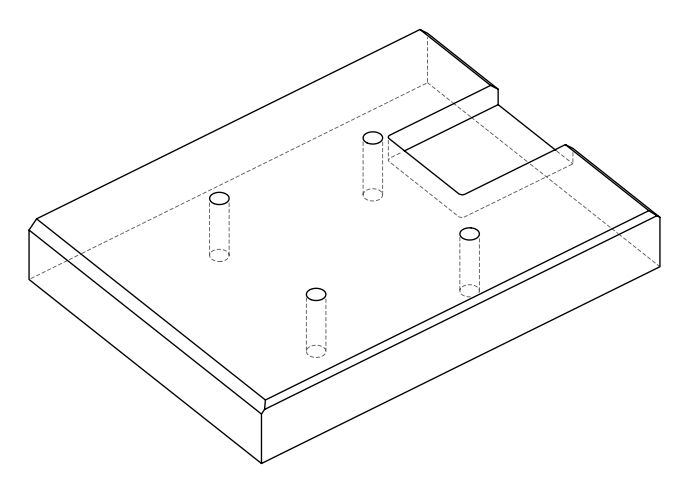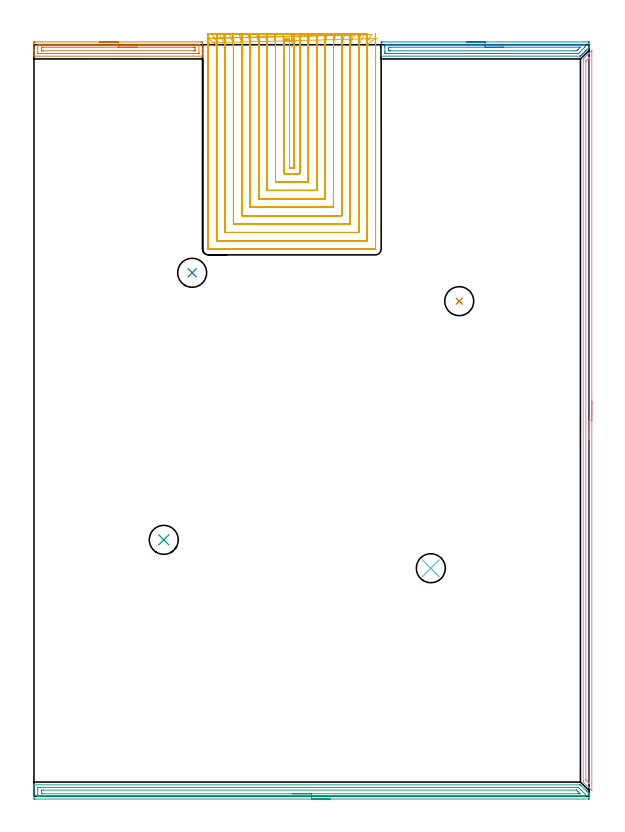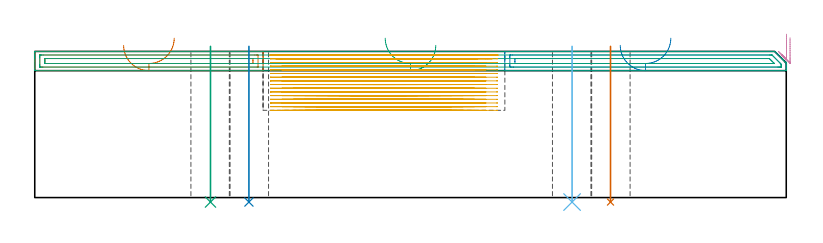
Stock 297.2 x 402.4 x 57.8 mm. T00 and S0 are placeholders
(PLAN: 9 operations, 2 tool changes, 131.5 min)
(1 AREA_MILL | FG_CHAMFER_SURFACE | UGT0205_001 | 2.37 min | 2745 mm3)
(2 AREA_MILL_1 | FG_CHAMFER_SURFACE_1 | UGT0205_001 | 2.85 min | 3347 mm3)
(3 AREA_MILL_2 | FG_CHAMFER_SURFACE_2 | UGT0205_001 | 7.31 min | 8591 mm3)
(4 AREA_MILL_3 | FG_CHAMFER_SURFACE_3 | UGT0205_001 | 6.45 min | 4125 mm3)
(5 MILL_SLOT | SLOT_PARTIAL_RECTANGULAR | UGT0201_014 | Follow Part, ap 1.5, ae 75% | 111.57 min | 250270 mm3)
(6 INDEXABLE_INSERT_DRILL_THROUGH_HOLE_FROM_SOLID | STEP1HOLE | NXT0302_002 | 0.25 min | 10880 mm3)
(7 INDEXABLE_INSERT_DRILL_THROUGH_HOLE_FROM_SOLID_1 | STEP1HOLE_1 | NXT0302_002 | 0.25 min | 10900 mm3)
(8 INDEXABLE_INSERT_DRILL_THROUGH_HOLE_FROM_SOLID_2 | STEP1HOLE_2 | NXT0302_002 | 0.25 min | 10886 mm3)
(9 INDEXABLE_INSERT_DRILL_THROUGH_HOLE_FROM_SOLID_3 | STEP1HOLE_3 | NXT0302_002 | 0.25 min | 10867 mm3)
(TOOL UGT0205_001 | Chamfer Mill 20 x 3 x 45 deg. | D20 FL50 Z2)
(TOOL UGT0201_014 | End mill 6 mm | D6 FL24 Z4)
(TOOL NXT0302_002 | Index. Insert Drill 15.5mm [880-D1550L20-05] | D15.5 PA176 FL78 Z2)
(OP 1 AREA_MILL)
G17 G21 G94 G90
T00 M6
G54
G17 G0 G90 X35.15 Y403.9 S1061 M3
G43 Z67.8 H0
Z60.2
G94 G1 X35.188 Z59.328 F250.
X35.302 Z58.463
X35.491 Z57.612
X35.753 Z56.78
X36.087 Z55.974
X36.49 Z55.2
X36.958 Z54.464
X37.49 Z53.772
X38.079 Z53.129
X38.722 Z52.54
X39.414 Z52.008
X40.15 Z51.54
X40.924 Z51.137
X41.73 Z50.803
X42.562 Z50.541
X43.414 Z50.352
X44.278 Z50.238
X45.15 Z50.2
X89.712
X90.03 Y403.898
X90.29 Y403.893 Z50.204
X90.3 Y403.586 Z50.51
Y400.1 Z53.994
Y399.508 Z54.59
Y399.228 Z54.868
Y398.636 Z55.461
Y398.357 Z55.739
Y397.799 Z56.301
Y397.485 Z56.614
Y396.501 Z57.598
X90.298 Y396.399 Z57.693
X90.29 Y396.303 Z57.788
X90.157 Y396.3 Z57.8
X0.143
X0.01 Y396.303 Z57.788
X0.002 Y396.399 Z57.693
X0. Y396.501 Z57.598
Y397.485 Z56.614
Y397.798 Z56.301
Y398.357 Z55.739
Y398.636 Z55.461
Y399.228 Z54.868
Y399.508 Z54.59
Y400.097 Z53.997
Y403.29 Z50.806
X0.003 Y403.586 Z50.51
X0.01 Y403.893 Z50.204
X0.27 Y403.898 Z50.2
X0.588 Y403.9
X45.15
Y402.486 Z51.614
X87.929 Y402.485 Z51.615
X88.165 Y402.484 Z51.616
X88.263 Y402.481 Z51.619
X88.283 Y402.479 Z51.621
X88.291 Y402.472 Z51.628
X88.294 Y402.453 Z51.647
X88.299 Y402.353 Z51.747
X88.3 Y397.995 Z56.105
X88.297 Y397.873 Z56.227
X88.293 Y397.777 Z56.323
X88.289 Y397.721 Z56.379
X88.257 Y397.72 Z56.38
X87.929 Y397.716 Z56.384
X87.695 Y397.715 Z56.385
X87.038 Y397.714 Z56.386
X2.371 Y397.715 Z56.385
X2.135 Y397.716 Z56.384
X2.037 Y397.719 Z56.381
X2.017 Y397.721 Z56.379
X2.01 Y397.728 Z56.372
X2.006 Y397.747 Z56.353
X2.001 Y397.847 Z56.253
X2. Y402.206 Z51.894
X2.003 Y402.327 Z51.773
X2.007 Y402.423 Z51.677
X2.011 Y402.479 Z51.621
X2.043 Y402.48 Z51.62
X2.371 Y402.484 Z51.616
X2.605 Y402.485 Z51.615
X3.262 Y402.486 Z51.614
X45.15
Y401.072 Z53.028
X85.255
X86.046 Y401.07 Z53.03
X86.147 Y401.068 Z53.032
X86.247 Y401.065 Z53.035
X86.291 Y401.056 Z53.044
X86.294 Y401.021 Z53.079
X86.297 Y400.972 Z53.128
X86.3 Y400.822 Z53.278
Y400.1 Z54.
Y399.95 Z54.15
X86.296 Y399.228 Z54.872
X86.293 Y399.154 Z54.946
X86.29 Y399.139 Z54.961
X86.28 Y399.135 Z54.965
X86.246 Y399.132 Z54.968
X86.147 Y399.13 Z54.97
X85.358 Y399.128 Z54.972
X5.045 Y399.129 Z54.971
X4.254 Y399.13 Z54.97
X4.153 Y399.132 Z54.968
X4.053 Y399.135 Z54.965
X4.009 Y399.144 Z54.956
X4.006 Y399.179 Z54.921
X4.003 Y399.228 Z54.872
X4. Y399.378 Z54.722
Y400.1 Z54.
Y400.25 Z53.85
X4.004 Y400.972 Z53.128
X4.007 Y401.046 Z53.054
X4.01 Y401.061 Z53.039
X4.02 Y401.065 Z53.035
X4.054 Y401.068 Z53.032
X4.153 Y401.07 Z53.03
X4.942 Y401.072 Z53.028
X45.15
X46.022 Z53.066
X46.887 Z53.18
X47.738 Z53.369
X48.57 Z53.632
X49.376 Z53.965
X50.15 Z54.368
X50.886 Z54.837
X51.578 Z55.368
X52.221 Z55.957
X52.81 Z56.601
X53.342 Z57.293
X53.81 Z58.028
X54.213 Z58.802
X54.547 Z59.608
X54.809 Z60.44
X54.998 Z61.292
X55.112 Z62.157
X55.15 Z63.028
G0 Z67.8
M5
M2
(OP 2 AREA_MILL_1)
G17 G21 G94 G90
T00 M6
G54
G17 G0 G90 X231.55 Y403.9 S1061 M3
G43 Z67.8 H0
Z60.2
G94 G1 X231.588 Z59.328 F250.
X231.702 Z58.464
X231.891 Z57.612
X232.153 Z56.78
X232.487 Z55.974
X232.89 Z55.2
X233.359 Z54.464
X233.89 Z53.772
X234.479 Z53.129
X235.122 Z52.54
X235.814 Z52.008
X236.55 Z51.54
X237.324 Z51.137
X238.13 Z50.803
X238.962 Z50.541
X239.814 Z50.352
X240.678 Z50.238
X241.55 Z50.2
X296.932 Y403.899 Z50.201
X297.092 Y403.897 Z50.203
X297.198 Y403.892 Z50.206
X297.2 Y403.798 Z50.299
Y402.715 Z51.381
Y402.291 Z51.808
Y401.395 Z52.703
X297.195 Y400.972 Z53.126
X297.193 Y400.904 Z53.194
X297.092 Y400.794 Z53.305
X296.905 Y400.604 Z53.495
X295.712 Y399.412 Z54.688
X295.53 Y399.228 Z54.868
X294.888 Y398.588 Z55.512
X294.659 Y398.357 Z55.739
X294.064 Y397.764 Z56.336
X293.982 Y397.681 Z56.418
X293.787 Y397.485 Z56.611
X293.24 Y396.94 Z57.16
X292.649 Y396.35 Z57.75
X292.601 Y396.307 Z57.793
X292.204 Y396.3 Z57.8
X186.008
X185.91 Y396.303 Z57.789
X185.903 Y396.374 Z57.718
X185.9 Y396.453 Z57.646
Y397.038 Z57.061
Y397.932 Z56.166
Y398.357 Z55.739
Y398.569 Z55.528
Y399.228 Z54.868
Y399.441 Z54.657
Y400.097 Z53.997
Y403.257 Z50.839
X185.904 Y403.586 Z50.51
X185.91 Y403.892 Z50.204
X186.136 Y403.897 Z50.201
X186.453 Y403.9 Z50.2
X241.55
Y402.486 Z51.614
X294.215
X294.87 Y402.484 Z51.616
X295.108 Y402.482 Z51.618
X295.174 Y402.479 Z51.621
X295.19 Y402.458 Z51.642
X295.196 Y402.395 Z51.705
X295.198 Y401.843 Z52.257
X295.197 Y401.523 Z52.577
X295.19 Y401.413 Z52.687
X295.181 Y401.343 Z52.757
X294.846 Y400.995 Z53.105
X292.207 Y398.357 Z55.743
X291.763 Y397.918 Z56.182
X291.609 Y397.77 Z56.33
X291.556 Y397.721 Z56.379
X291.479 Y397.719 Z56.381
X291.315 Y397.716 Z56.384
X291.081 Y397.715 Z56.385
X188.885 Y397.714 Z56.386
X188.23 Y397.716 Z56.384
X187.992 Y397.718 Z56.382
X187.926 Y397.721 Z56.379
X187.91 Y397.742 Z56.358
X187.904 Y397.805 Z56.295
X187.901 Y398.357 Z55.743
X187.9 Y398.68 Z55.42
Y401.295 Z52.805
X187.901 Y401.843 Z52.257
X187.904 Y402.163 Z51.937
X187.912 Y402.479 Z51.621
X188.23 Y402.483 Z51.617
X188.465 Y402.485 Z51.615
X189.119 Y402.486 Z51.614
X189.352
X241.55
Y401.072 Z53.028
X292.306 Y401.071 Z53.029
X292.374 Y401.07 Z53.03
X292.427 Y401.067 Z53.033
X292.45 Y401.065 Z53.035
X292.445 Y401.056 Z53.044
X292.369 Y400.972 Z53.128
X292.289 Y400.889 Z53.211
X292.204 Y400.803 Z53.297
X291.315 Y399.914 Z54.186
X290.968 Y399.569 Z54.531
X290.621 Y399.228 Z54.872
X290.523 Y399.135 Z54.965
X289.538 Y399.129 Z54.971
X190.896
X190.107 Y399.13 Z54.97
X190.007 Y399.132 Z54.968
X189.915 Y399.135 Z54.965
X189.908 Y399.228 Z54.872
X189.902 Y399.331 Z54.769
X189.9 Y400.1 Z54.
X189.901 Y400.205 Z53.895
X189.91 Y400.972 Z53.128
X189.913 Y401.065 Z53.035
X190.896 Y401.071 Z53.029
X241.55 Y401.072 Z53.028
X242.422 Z53.067
X243.287 Z53.18
X244.138 Z53.369
X244.97 Z53.632
X245.776 Z53.965
X246.55 Z54.368
X247.286 Z54.837
X247.978 Z55.368
X248.621 Z55.957
X249.21 Z56.601
X249.742 Z57.293
X250.21 Z58.028
X250.613 Z58.802
X250.947 Z59.608
X251.209 Z60.44
X251.398 Z61.292
X251.512 Z62.157
X251.55 Z63.028
G0 Z67.8
M5
M2
(OP 3 AREA_MILL_2)
G17 G21 G94 G90
T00 M6
G54
G17 G0 G90 X158.6 Y-1.5 S1061 M3
G43 Z67.8 H0
Z60.2
G94 G1 X158.562 Z59.328 F250.
X158.448 Z58.464
X158.259 Z57.612
X157.997 Z56.78
X157.663 Z55.974
X157.26 Z55.2
X156.792 Z54.464
X156.26 Z53.772
X155.671 Z53.129
X155.028 Z52.54
X154.336 Z52.008
X153.6 Z51.54
X152.826 Z51.137
X152.02 Z50.803
X151.188 Z50.541
X150.336 Z50.352
X149.472 Z50.238
X148.6 Z50.2
X0.628
X0.31 Y-1.497 Z50.201
X0.01 Y-1.494 Z50.204
X0. Y-1.186 Z50.511
Y3.172 Z54.866
Y3.69 Z55.386
Y4.043 Z55.739
Y4.561 Z56.257
Y4.915 Z56.609
Y5.846 Z57.545
X0.004 Y5.975 Z57.668
X0.01 Y6.097 Z57.789
X0.181 Y6.1 Z57.8
X292.101
X292.494 Y6.095 Z57.795
X292.6 Y6.093 Z57.793
X292.62 Y6.077 Z57.777
X292.914 Y5.786 Z57.485
X292.995 Y5.705 Z57.404
X295.53 Y3.172 Z54.868
X295.933 Y2.767 Z54.467
X295.976 Y2.724 Z54.424
X296.692 Y2.009 Z53.706
X296.87 Y1.832 Z53.528
X296.983 Y1.719 Z53.415
X297.168 Y1.53 Z53.226
X297.196 Y1.494 Z53.189
X297.2 Y1.334 Z53.032
Y0.557 Z52.251
Y-0.668 Z51.028
X297.198 Y-1.186 Z50.51
X297.196 Y-1.492 Z50.206
X297.176 Y-1.493 Z50.205
X296.858 Y-1.5 Z50.2
X148.6
Y-0.086 Z51.614
X3.076
X2.417 Y-0.085 Z51.615
X2.179 Y-0.083 Z51.617
X2.058 Y-0.079 Z51.621
X2.009 Y-0.075 Z51.625
X2.007 Y-0.047 Z51.653
X2.002 Y0.089 Z51.789
X2. Y0.557 Z52.257
Y0.963 Z52.663
Y3.578 Z55.278
X2.001 Y4.043 Z55.743
X2.002 Y4.447 Z56.147
X2.008 Y4.584 Z56.284
X2.014 Y4.679 Z56.379
X2.087 Y4.68 Z56.38
X2.417 Y4.684 Z56.384
X2.652 Y4.685 Z56.385
X3.311 Y4.686 Z56.386
X290.548
X291.207 Y4.685 Z56.385
X291.445 Y4.682 Z56.382
X291.523 Y4.679 Z56.379
X291.564 Y4.674 Z56.374
X292.101 Y4.149 Z55.849
X294.82 Y1.428 Z53.128
X295.19 Y1.032 Z52.732
X295.195 Y0.557 Z52.257
X295.197 Y0.153 Z51.853
X295.192 Y0.016 Z51.716
X295.186 Y-0.079 Z51.621
X295.113 Y-0.08 Z51.62
X294.783 Y-0.084 Z51.616
X294.548 Y-0.085 Z51.615
X293.889 Y-0.086 Z51.614
X148.6
Y1.328 Z53.028
X4.307 Y1.329 Z53.029
X4.205 Y1.33 Z53.03
X4.103 Y1.332 Z53.032
X4.036 Y1.335 Z53.035
X4.009 Y1.343 Z53.043
X4.007 Y1.362 Z53.062
X4.004 Y1.428 Z53.128
X4.001 Y1.628 Z53.328
X4. Y2.3 Z54.
X4.001 Y2.499 Z54.199
X4.008 Y3.172 Z54.872
X4.01 Y3.265 Z54.965
X4.105 Y3.268 Z54.968
X4.205 Y3.27 Z54.97
X4.996 Y3.271 Z54.971
X290.313
X290.415 Y3.269 Z54.969
X290.483 Y3.266 Z54.966
X290.527 Y3.262 Z54.962
X290.546 Y3.246 Z54.946
X290.625 Y3.172 Z54.872
X291.207 Y2.594 Z54.294
X291.501 Y2.3 Z54.
X292.101 Y1.698 Z53.398
X292.365 Y1.428 Z53.128
X292.443 Y1.347 Z53.047
X292.305 Y1.335 Z53.035
X292.201 Y1.331 Z53.031
X292.101 Y1.329 Z53.029
X291.31 Y1.328 Z53.028
X148.6
X147.728 Z53.067
X146.864 Z53.18
X146.012 Z53.369
X145.18 Z53.632
X144.374 Z53.965
X143.6 Z54.368
X142.864 Z54.837
X142.172 Z55.368
X141.529 Z55.957
X140.94 Z56.601
X140.408 Z57.293
X139.94 Z58.028
X139.537 Z58.802
X139.203 Z59.608
X138.941 Z60.44
X138.752 Z61.292
X138.638 Z62.157
X138.6 Z63.028
G0 Z67.8
M5
M2
(OP 4 AREA_MILL_3)
G17 G21 G94 G90
T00 M6
G54
G17 G0 G90 X298.7 Y211.2 S1061 M3
G43 Z67.8 H0
Z63.2
G94 G1 Y211.162 Z62.329 F250.
Y211.048 Z61.464
Y210.859 Z60.612
Y210.597 Z59.78
Y210.263 Z58.974
Y209.86 Z58.2
Y209.392 Z57.464
Y208.86 Z56.772
Y208.271 Z56.129
Y207.628 Z55.54
Y206.936 Z55.009
Y206.2 Z54.54
Y205.426 Z54.137
Y204.62 Z53.803
Y203.788 Z53.541
Y202.937 Z53.352
Y202.072 Z53.238
Y201.2 Z53.2
X298.699 Y3.18 Z53.201
X298.698 Y3.139 Z53.202
X298.691 Y3.015 Z53.206
X298.617 Y3.085 Z53.281
X298.519 Y3.18 Z53.379
X298.421 Y3.278 Z53.477
X294.123 Y7.577 Z57.777
X294.107 Y7.604 Z57.793
X294.1 Y8.097 Z57.8
Y394.303
X294.107 Y394.8 Z57.793
X294.123 Y394.823 Z57.777
X294.626 Y395.328 Z57.27
X295.002 Y395.702 Z56.897
X295.14 Y395.84 Z56.759
X295.39 Y396.091 Z56.508
X295.513 Y396.215 Z56.383
X295.868 Y396.569 Z56.031
X296.049 Y396.749 Z55.851
X296.284 Y396.985 Z55.614
X296.4 Y397.102 Z55.496
X296.734 Y397.435 Z55.165
X296.957 Y397.658 Z54.942
X297.178 Y397.879 Z54.72
X297.287 Y397.989 Z54.609
X297.73 Y398.43 Z54.169
X298.174 Y398.875 Z53.722
X298.617 Y399.317 Z53.282
X298.672 Y399.369 Z53.228
X298.694 Y399.383 Z53.204
X298.7 Y399.369 Z53.2
Y201.2
X297.286 Z54.614
Y7.204
X297.281 Y6.981 Z54.619
X297.279 Y6.888 Z54.621
X297.224 Y6.935 Z54.676
X297.158 Y6.996 Z54.742
X296.947 Y7.203 Z54.953
X296.4 Y7.75 Z55.5
X296.055 Y8.097 Z55.845
X295.704 Y8.458 Z56.196
X295.521 Y8.66 Z56.379
X295.518 Y8.767 Z56.382
X295.514 Y8.99 Z56.386
Y393.408
X295.518 Y393.632 Z56.382
X295.521 Y393.739 Z56.379
X295.579 Y393.817 Z56.321
X295.784 Y394.029 Z56.116
X296.053 Y394.303 Z55.847
X297.118 Y395.367 Z54.782
X297.223 Y395.469 Z54.677
X297.256 Y395.497 Z54.644
X297.279 Y395.513 Z54.621
X297.281 Y395.419 Z54.619
X297.286 Y395.198 Z54.614
Y201.2
Y200.328 Z54.652
Y199.464 Z54.766
Y198.612 Z54.955
Y197.78 Z55.217
Y196.974 Z55.551
Y196.2 Z55.954
Y195.464 Z56.423
Y194.772 Z56.954
Y194.129 Z57.543
Y193.54 Z58.186
Y193.009 Z58.879
Y192.54 Z59.614
Y192.137 Z60.388
Y191.803 Z61.194
Y191.541 Z62.026
Y191.352 Z62.878
Y191.238 Z63.743
Y191.2 Z64.614
G0 Z67.8
M5
M2
(OP 5 MILL_SLOT)
G17 G21 G94 G90
T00 M6
G54
G17 G0 G90 X137.682 Y408.381 S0 M3
G43 Z67.8 H0
Z56.344
G94 G1 X138.018 Y405.4 F250.
G2 X138.1 Y404.61 R45. F500.
G1 X139.427 Y401.92
G3 X139.4 Y400.378 R43.5
G1 Y336.4
X136.8
Y400.367
G3 X136.772 Y401.92 R43.5
X139.427 Y401.92 R3.
G1 X138.1 Y404.61
G2 X138.181 Y405.4 R45.
G1 X138.516 Y408.381 F250.
X133.113 Y408.377
X133.486 Y405.4
G2 X133.8 Y400.367 R40.5 F500.
G1 Y333.4
X142.4
Y400.378
G2 X142.713 Y405.4 R40.5
G1 X143.085 Y408.377 F250.
X128.527 Y408.371
X128.946 Y405.4
G2 X129.3 Y400.367 R36. F500.
G1 Y328.9
X146.9
Y400.378
G2 X147.252 Y405.4 R36.
G1 X147.671 Y408.371 F250.
X123.916 Y408.361
X124.395 Y405.4
G2 X124.8 Y400.367 R31.5 F500.
G1 Y324.4
X151.4
Y400.378
G2 X151.803 Y405.4 R31.5
G1 X152.281 Y408.362 F250.
X119.268 Y408.347
X119.827 Y405.4
G2 X120.3 Y400.367 R27. F500.
G1 Y319.9
X155.9
Y400.378
G2 X156.371 Y405.4 R27.
G1 X156.929 Y408.348 F250.
X114.559 Y408.324
X115.23 Y405.4
G2 X115.8 Y400.367 R22.5 F500.
G1 Y315.4
X160.4
Y400.378
G2 X160.968 Y405.4 R22.5
G1 X161.637 Y408.324 F250.
X109.743 Y408.28
X110.582 Y405.4
G2 X111.3 Y400.367 R18. F500.
G1 Y310.9
X164.9
Y400.378
G2 X165.615 Y405.4 R18.
G1 X166.452 Y408.281 F250.
X104.709 Y408.184
X105.827 Y405.4
G2 X106.8 Y400.367 R13.5 F500.
G1 Y306.4
X169.4
Y400.378
G2 X170.369 Y405.4 R13.5
G1 X171.485 Y408.185 F250.
X99.084 Y407.887
X100.761 Y405.4
G2 X102.3 Y400.367 R9. F500.
G1 Y301.9
X173.9
Y400.378
G2 X175.432 Y405.4 R9.
G1 X177.106 Y407.889 F250.
X92.873 Y405.759
X95.493 Y404.297
G2 X97.8 Y400.367 R4.5 F500.
G1 Y297.4
X178.4
Y400.378
G2 X180.702 Y404.304 R4.5
G1 X183.319 Y405.77 F250.
X93.3 Y403.367 F500.
Y400.367 F250.
Y293. F500.
X93.305 Y292.945
X93.345 Y292.905
X93.4 Y292.9
X182.8
X182.855 Y292.905
X182.895 Y292.945
X182.9 Y293.
Y400.378
Y403.378 F250.
G0 Z67.8
X133.533 Y408.394
Z54.887
G1 X133.721 Y405.4
G2 X133.774 Y404.302 R40.5 F500.
G1 X136.773 Y404.409
G3 X139.428 Y404.409 R3.
X139.4 Y402.857 R43.5
G1 Y336.4
X136.8
Y402.865
G3 X136.773 Y404.409 R43.5
G1 X133.774 Y404.302
G2 X133.8 Y402.865 R40.5
G1 Y333.4
X142.4
Y402.857
G2 X142.48 Y405.4 R40.5
G1 X142.668 Y408.394 F250.
X128.999 Y408.393
X129.211 Y405.4
G2 X129.3 Y402.865 R36. F500.
G1 Y328.9
X146.9
Y402.857
G2 X146.99 Y405.4 R36.
G1 X147.202 Y408.392 F250.
X124.456 Y408.39
X124.698 Y405.4
G2 X124.8 Y402.865 R31.5 F500.
G1 Y324.4
X151.4
Y402.857
G2 X151.503 Y405.4 R31.5
G1 X151.745 Y408.39 F250.
X119.899 Y408.387
X120.181 Y405.4
G2 X120.3 Y402.865 R27. F500.
G1 Y319.9
X155.9
Y402.857
G2 X156.02 Y405.4 R27.
G1 X156.303 Y408.387 F250.
X115.319 Y408.381
X115.657 Y405.4
G2 X115.8 Y402.865 R22.5 F500.
G1 Y315.4
X160.4
Y402.857
G2 X160.544 Y405.4 R22.5
G1 X160.883 Y408.381 F250.
X110.698 Y408.37
X111.121 Y405.4
G2 X111.3 Y402.865 R18. F500.
G1 Y310.9
X164.9
Y402.857
G2 X165.081 Y405.4 R18.
G1 X165.504 Y408.37 F250.
X105.997 Y408.347
X106.56 Y405.4
G2 X106.8 Y402.865 R13.5 F500.
G1 Y306.4
X169.4
Y402.857
G2 X169.642 Y405.4 R13.5
G1 X170.207 Y408.346 F250.
X101.091 Y408.279
X101.936 Y405.4
G2 X102.3 Y402.865 R9. F500.
G1 Y301.9
X173.9
Y402.857
G2 X174.267 Y405.4 R9.
G1 X175.114 Y408.278 F250.
X95.328 Y407.879
X97.018 Y405.4
G2 X97.8 Y402.865 R4.5 F500.
G1 Y297.4
X178.4
Y402.857
G2 X179.187 Y405.4 R4.5
G1 X180.883 Y407.875 F250.
X93.3 Y405.865
Y402.865
Y293. F500.
X93.305 Y292.945
X93.345 Y292.905
X93.4 Y292.9
X182.8
X182.855 Y292.905
X182.895 Y292.945
X182.9 Y293.
Y402.857
Y405.857 F250.
G0 X139.43 Y408.4 Z53.431
G1 X139.402 Y405.4
G3 X139.4 Y404.987 R43.5 F500.
G1 Y336.4
X136.8
Y404.99
G3 X136.798 Y405.4 R43.5
G1 X133.798
G2 X133.8 Y404.99 R40.5
G1 Y333.4
X142.4
Y404.987
G2 X142.402 Y405.4 R40.5
G1 X142.433 Y408.4 F250.
X129.264
X129.298 Y405.4
G2 X129.3 Y404.99 R36. F500.
G1 Y328.9
X146.9
Y404.987
G2 X146.902 Y405.4 R36.
G1 X146.937 Y408.4 F250.
X124.758
X124.797 Y405.4
G2 X124.8 Y404.99 R31.5 F500.
G1 Y324.4
X151.4
Y404.987
G2 X151.403 Y405.4 R31.5
G1 X151.442 Y408.4 F250.
X120.251
X120.297 Y405.4
G2 X120.3 Y404.99 R27. F500.
G1 Y319.9
X155.9
Y404.987
G2 X155.903 Y405.4 R27.
G1 X155.949 Y408.4 F250.
X115.742 Y408.399
X115.796 Y405.4
G2 X115.8 Y404.99 R22.5 F500.
G1 Y315.4
X160.4
Y404.987
G2 X160.404 Y405.4 R22.5
G1 X160.459 Y408.399 F250.
X111.227
X111.295 Y405.4
G2 X111.3 Y404.99 R18. F500.
G1 Y310.9
X164.9
Y404.987
G2 X164.905 Y405.4 R18.
G1 X164.974 Y408.399 F250.
X106.703
X106.794 Y405.4
G2 X106.8 Y404.99 R13.5 F500.
G1 Y306.4
X169.4
Y404.987
G2 X169.406 Y405.4 R13.5
G1 X169.498 Y408.399 F250.
X102.154 Y408.397
X102.291 Y405.4
G2 X102.3 Y404.99 R9. F500.
G1 Y301.9
X173.9
Y404.987
G2 X173.909 Y405.4 R9.
G1 X174.047 Y408.397 F250.
X97.508 Y408.388
X97.781 Y405.4
G2 X97.8 Y404.99 R4.5 F500.
G1 Y297.4
X178.4
Y404.987
G2 X178.419 Y405.4 R4.5
G1 X178.694 Y408.387 F250.
X93.3 Y407.99
Y404.99
Y293. F500.
X93.305 Y292.945
X93.345 Y292.905
X93.4 Y292.9
X182.8
X182.855 Y292.905
X182.895 Y292.945
X182.9 Y293.
Y404.987
Y407.987 F250.
G0 X139.4 Y408.4 Z51.975
G1 Y405.4
Y336.4 F500.
X136.8
Y405.4
X133.8
Y333.4
X142.4
Y405.4
Y408.4 F250.
X129.3
Y405.4
Y328.9 F500.
X146.9
Y405.4
Y408.4 F250.
X124.8
Y405.4
Y324.4 F500.
X151.4
Y405.4
Y408.4 F250.
X120.3
Y405.4
Y319.9 F500.
X155.9
Y405.4
Y408.4 F250.
X115.8
Y405.4
Y315.4 F500.
X160.4
Y405.4
Y408.4 F250.
X111.3
Y405.4
Y310.9 F500.
X164.9
Y405.4
Y408.4 F250.
X106.8
Y405.4
Y306.4 F500.
X169.4
Y405.4
Y408.4 F250.
X102.3
Y405.4
Y301.9 F500.
X173.9
Y405.4
Y408.4 F250.
X97.8
Y405.4
Y297.4 F500.
X178.4
Y405.4
Y408.4 F250.
X93.3
Y405.4
Y293. F500.
X93.305 Y292.945
X93.345 Y292.905
X93.4 Y292.9
X182.8
X182.855 Y292.905
X182.895 Y292.945
X182.9 Y293.
Y405.4
Y408.4 F250.
G0 X139.4 Z50.519
G1 Y405.4
Y336.4 F500.
X136.8
Y405.4
X133.8
Y333.4
X142.4
Y405.4
Y408.4 F250.
X129.3
Y405.4
Y328.9 F500.
X146.9
Y405.4
Y408.4 F250.
X124.8
Y405.4
Y324.4 F500.
X151.4
Y405.4
Y408.4 F250.
X120.3
Y405.4
Y319.9 F500.
X155.9
Y405.4
Y408.4 F250.
X115.8
Y405.4
Y315.4 F500.
X160.4
Y405.4
Y408.4 F250.
X111.3
Y405.4
Y310.9 F500.
X164.9
Y405.4
Y408.4 F250.
X106.8
Y405.4
Y306.4 F500.
X169.4
Y405.4
Y408.4 F250.
X102.3
Y405.4
Y301.9 F500.
X173.9
Y405.4
Y408.4 F250.
X97.8
Y405.4
Y297.4 F500.
X178.4
Y405.4
Y408.4 F250.
X93.3
Y405.4
Y293. F500.
X93.305 Y292.945
X93.345 Y292.905
X93.4 Y292.9
X182.8
X182.855 Y292.905
X182.895 Y292.945
X182.9 Y293.
Y405.4
Y408.4 F250.
G0 X139.4 Z49.062
G1 Y405.4
Y336.4 F500.
X136.8
Y405.4
X133.8
Y333.4
X142.4
Y405.4
Y408.4 F250.
X129.3
Y405.4
Y328.9 F500.
X146.9
Y405.4
Y408.4 F250.
X124.8
Y405.4
Y324.4 F500.
X151.4
Y405.4
Y408.4 F250.
X120.3
Y405.4
Y319.9 F500.
X155.9
Y405.4
Y408.4 F250.
X115.8
Y405.4
Y315.4 F500.
X160.4
Y405.4
Y408.4 F250.
X111.3
Y405.4
Y310.9 F500.
X164.9
Y405.4
Y408.4 F250.
X106.8
Y405.4
Y306.4 F500.
X169.4
Y405.4
Y408.4 F250.
X102.3
Y405.4
Y301.9 F500.
X173.9
Y405.4
Y408.4 F250.
X97.8
Y405.4
Y297.4 F500.
X178.4
Y405.4
Y408.4 F250.
X93.3
Y405.4
Y293. F500.
X93.305 Y292.945
X93.345 Y292.905
X93.4 Y292.9
X182.8
X182.855 Y292.905
X182.895 Y292.945
X182.9 Y293.
Y405.4
Y408.4 F250.
G0 X139.4 Z47.606
G1 Y405.4
Y336.4 F500.
X136.8
Y405.4
X133.8
Y333.4
X142.4
Y405.4
Y408.4 F250.
X129.3
Y405.4
Y328.9 F500.
X146.9
Y405.4
Y408.4 F250.
X124.8
Y405.4
Y324.4 F500.
X151.4
Y405.4
Y408.4 F250.
X120.3
Y405.4
Y319.9 F500.
X155.9
Y405.4
Y408.4 F250.
X115.8
Y405.4
Y315.4 F500.
X160.4
Y405.4
Y408.4 F250.
X111.3
Y405.4
Y310.9 F500.
X164.9
Y405.4
Y408.4 F250.
X106.8
Y405.4
Y306.4 F500.
X169.4
Y405.4
Y408.4 F250.
X102.3
Y405.4
Y301.9 F500.
X173.9
Y405.4
Y408.4 F250.
X97.8
Y405.4
Y297.4 F500.
X178.4
Y405.4
Y408.4 F250.
X93.3
Y405.4
Y293. F500.
X93.305 Y292.945
X93.345 Y292.905
X93.4 Y292.9
X182.8
X182.855 Y292.905
X182.895 Y292.945
X182.9 Y293.
Y405.4
Y408.4 F250.
G0 X139.4 Z46.15
G1 Y405.4
Y336.4 F500.
X136.8
Y405.4
X133.8
Y333.4
X142.4
Y405.4
Y408.4 F250.
X129.3
Y405.4
Y328.9 F500.
X146.9
Y405.4
Y408.4 F250.
X124.8
Y405.4
Y324.4 F500.
X151.4
Y405.4
Y408.4 F250.
X120.3
Y405.4
Y319.9 F500.
X155.9
Y405.4
Y408.4 F250.
X115.8
Y405.4
Y315.4 F500.
X160.4
Y405.4
Y408.4 F250.
X111.3
Y405.4
Y310.9 F500.
X164.9
Y405.4
Y408.4 F250.
X106.8
Y405.4
Y306.4 F500.
X169.4
Y405.4
Y408.4 F250.
X102.3
Y405.4
Y301.9 F500.
X173.9
Y405.4
Y408.4 F250.
X97.8
Y405.4
Y297.4 F500.
X178.4
Y405.4
Y408.4 F250.
X93.3
Y405.4
Y293. F500.
X93.305 Y292.945
X93.345 Y292.905
X93.4 Y292.9
X182.8
X182.855 Y292.905
X182.895 Y292.945
X182.9 Y293.
Y405.4
Y408.4 F250.
G0 X139.4 Z44.694
G1 Y405.4
Y336.4 F500.
X136.8
Y405.4
X133.8
Y333.4
X142.4
Y405.4
Y408.4 F250.
X129.3
Y405.4
Y328.9 F500.
X146.9
Y405.4
Y408.4 F250.
X124.8
Y405.4
Y324.4 F500.
X151.4
Y405.4
Y408.4 F250.
X120.3
Y405.4
Y319.9 F500.
X155.9
Y405.4
Y408.4 F250.
X115.8
Y405.4
Y315.4 F500.
X160.4
Y405.4
Y408.4 F250.
X111.3
Y405.4
Y310.9 F500.
X164.9
Y405.4
Y408.4 F250.
X106.8
Y405.4
Y306.4 F500.
X169.4
Y405.4
Y408.4 F250.
X102.3
Y405.4
Y301.9 F500.
X173.9
Y405.4
Y408.4 F250.
X97.8
Y405.4
Y297.4 F500.
X178.4
Y405.4
Y408.4 F250.
X93.3
Y405.4
Y293. F500.
X93.305 Y292.945
X93.345 Y292.905
X93.4 Y292.9
X182.8
X182.855 Y292.905
X182.895 Y292.945
X182.9 Y293.
Y405.4
Y408.4 F250.
G0 X139.4 Z43.237
G1 Y405.4
Y336.4 F500.
X136.8
Y405.4
X133.8
Y333.4
X142.4
Y405.4
Y408.4 F250.
X129.3
Y405.4
Y328.9 F500.
X146.9
Y405.4
Y408.4 F250.
X124.8
Y405.4
Y324.4 F500.
X151.4
Y405.4
Y408.4 F250.
X120.3
Y405.4
Y319.9 F500.
X155.9
Y405.4
Y408.4 F250.
X115.8
Y405.4
Y315.4 F500.
X160.4
Y405.4
Y408.4 F250.
X111.3
Y405.4
Y310.9 F500.
X164.9
Y405.4
Y408.4 F250.
X106.8
Y405.4
Y306.4 F500.
X169.4
Y405.4
Y408.4 F250.
X102.3
Y405.4
Y301.9 F500.
X173.9
Y405.4
Y408.4 F250.
X97.8
Y405.4
Y297.4 F500.
X178.4
Y405.4
Y408.4 F250.
X93.3
Y405.4
Y293. F500.
X93.305 Y292.945
X93.345 Y292.905
X93.4 Y292.9
X182.8
X182.855 Y292.905
X182.895 Y292.945
X182.9 Y293.
Y405.4
Y408.4 F250.
G0 X139.4 Z41.781
G1 Y405.4
Y336.4 F500.
X136.8
Y405.4
X133.8
Y333.4
X142.4
Y405.4
Y408.4 F250.
X129.3
Y405.4
Y328.9 F500.
X146.9
Y405.4
Y408.4 F250.
X124.8
Y405.4
Y324.4 F500.
X151.4
Y405.4
Y408.4 F250.
X120.3
Y405.4
Y319.9 F500.
X155.9
Y405.4
Y408.4 F250.
X115.8
Y405.4
Y315.4 F500.
X160.4
Y405.4
Y408.4 F250.
X111.3
Y405.4
Y310.9 F500.
X164.9
Y405.4
Y408.4 F250.
X106.8
Y405.4
Y306.4 F500.
X169.4
Y405.4
Y408.4 F250.
X102.3
Y405.4
Y301.9 F500.
X173.9
Y405.4
Y408.4 F250.
X97.8
Y405.4
Y297.4 F500.
X178.4
Y405.4
Y408.4 F250.
X93.3
Y405.4
Y293. F500.
X93.305 Y292.945
X93.345 Y292.905
X93.4 Y292.9
X182.8
X182.855 Y292.905
X182.895 Y292.945
X182.9 Y293.
Y405.4
Y408.4 F250.
G0 X139.4 Z40.325
G1 Y405.4
Y336.4 F500.
X136.8
Y405.4
X133.8
Y333.4
X142.4
Y405.4
Y408.4 F250.
X129.3
Y405.4
Y328.9 F500.
X146.9
Y405.4
Y408.4 F250.
X124.8
Y405.4
Y324.4 F500.
X151.4
Y405.4
Y408.4 F250.
X120.3
Y405.4
Y319.9 F500.
X155.9
Y405.4
Y408.4 F250.
X115.8
Y405.4
Y315.4 F500.
X160.4
Y405.4
Y408.4 F250.
X111.3
Y405.4
Y310.9 F500.
X164.9
Y405.4
Y408.4 F250.
X106.8
Y405.4
Y306.4 F500.
X169.4
Y405.4
Y408.4 F250.
X102.3
Y405.4
Y301.9 F500.
X173.9
Y405.4
Y408.4 F250.
X97.8
Y405.4
Y297.4 F500.
X178.4
Y405.4
Y408.4 F250.
X93.3
Y405.4
Y293. F500.
X93.305 Y292.945
X93.345 Y292.905
X93.4 Y292.9
X182.8
X182.855 Y292.905
X182.895 Y292.945
X182.9 Y293.
Y405.4
Y408.4 F250.
G0 X139.4 Z38.869
G1 Y405.4
Y336.4 F500.
X136.8
Y405.4
X133.8
Y333.4
X142.4
Y405.4
Y408.4 F250.
X129.3
Y405.4
Y328.9 F500.
X146.9
Y405.4
Y408.4 F250.
X124.8
Y405.4
Y324.4 F500.
X151.4
Y405.4
Y408.4 F250.
X120.3
Y405.4
Y319.9 F500.
X155.9
Y405.4
Y408.4 F250.
X115.8
Y405.4
Y315.4 F500.
X160.4
Y405.4
Y408.4 F250.
X111.3
Y405.4
Y310.9 F500.
X164.9
Y405.4
Y408.4 F250.
X106.8
Y405.4
Y306.4 F500.
X169.4
Y405.4
Y408.4 F250.
X102.3
Y405.4
Y301.9 F500.
X173.9
Y405.4
Y408.4 F250.
X97.8
Y405.4
Y297.4 F500.
X178.4
Y405.4
Y408.4 F250.
X93.3
Y405.4
Y293. F500.
X93.305 Y292.945
X93.345 Y292.905
X93.4 Y292.9
X182.8
X182.855 Y292.905
X182.895 Y292.945
X182.9 Y293.
Y405.4
Y408.4 F250.
G0 X139.4 Z37.412
G1 Y405.4
Y336.4 F500.
X136.8
Y405.4
X133.8
Y333.4
X142.4
Y405.4
Y408.4 F250.
X129.3
Y405.4
Y328.9 F500.
X146.9
Y405.4
Y408.4 F250.
X124.8
Y405.4
Y324.4 F500.
X151.4
Y405.4
Y408.4 F250.
X120.3
Y405.4
Y319.9 F500.
X155.9
Y405.4
Y408.4 F250.
X115.8
Y405.4
Y315.4 F500.
X160.4
Y405.4
Y408.4 F250.
X111.3
Y405.4
Y310.9 F500.
X164.9
Y405.4
Y408.4 F250.
X106.8
Y405.4
Y306.4 F500.
X169.4
Y405.4
Y408.4 F250.
X102.3
Y405.4
Y301.9 F500.
X173.9
Y405.4
Y408.4 F250.
X97.8
Y405.4
Y297.4 F500.
X178.4
Y405.4
Y408.4 F250.
X93.3
Y405.4
Y293. F500.
X93.305 Y292.945
X93.345 Y292.905
X93.4 Y292.9
X182.8
X182.855 Y292.905
X182.895 Y292.945
X182.9 Y293.
Y405.4
Y408.4 F250.
G0 X139.4 Z35.956
G1 Y405.4
Y336.4 F500.
X136.8
Y405.4
X133.8
Y333.4
X142.4
Y405.4
Y408.4 F250.
X129.3
Y405.4
Y328.9 F500.
X146.9
Y405.4
Y408.4 F250.
X124.8
Y405.4
Y324.4 F500.
X151.4
Y405.4
Y408.4 F250.
X120.3
Y405.4
Y319.9 F500.
X155.9
Y405.4
Y408.4 F250.
X115.8
Y405.4
Y315.4 F500.
X160.4
Y405.4
Y408.4 F250.
X111.3
Y405.4
Y310.9 F500.
X164.9
Y405.4
Y408.4 F250.
X106.8
Y405.4
Y306.4 F500.
X169.4
Y405.4
Y408.4 F250.
X102.3
Y405.4
Y301.9 F500.
X173.9
Y405.4
Y408.4 F250.
X97.8
Y405.4
Y297.4 F500.
X178.4
Y405.4
Y408.4 F250.
X93.3
Y405.4
Y293. F500.
X93.305 Y292.945
X93.345 Y292.905
X93.4 Y292.9
X182.8
X182.855 Y292.905
X182.895 Y292.945
X182.9 Y293.
Y405.4
Y408.4 F250.
G0 X139.4 Z34.5
G1 Y405.4
Y336.4 F500.
X136.8
Y405.4
X133.8
Y333.4
X142.4
Y405.4
Y408.4 F250.
X129.3
Y405.4
Y328.9 F500.
X146.9
Y405.4
Y408.4 F250.
X124.8
Y405.4
Y324.4 F500.
X151.4
Y405.4
Y408.4 F250.
X120.3
Y405.4
Y319.9 F500.
X155.9
Y405.4
Y408.4 F250.
X115.8
Y405.4
Y315.4 F500.
X160.4
Y405.4
Y408.4 F250.
X111.3
Y405.4
Y310.9 F500.
X164.9
Y405.4
Y408.4 F250.
X106.8
Y405.4
Y306.4 F500.
X169.4
Y405.4
Y408.4 F250.
X102.3
Y405.4
Y301.9 F500.
X173.9
Y405.4
Y408.4 F250.
X97.8
Y405.4
Y297.4 F500.
X178.4
Y405.4
Y408.4 F250.
X93.3
Y405.4
Y293. F500.
X93.305 Y292.945
X93.345 Y292.905
X93.4 Y292.9
X182.8
X182.855 Y292.905
X182.895 Y292.945
X182.9 Y293.
Y405.4
Y408.4 F250.
G0 Z67.8
M5
M2
(OP 6 INDEXABLE_INSERT_DRILL_THROUGH_HOLE_FROM_SOLID)
G17 G21 G94 G90
T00 M6
G54
G17 G0 G90 X212.5 Y122.1 S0 M3
G43 Z67.8 H1
G94 G81 G98 Z-1.771 F250. R59.8
G80
M5
M2
(OP 7 INDEXABLE_INSERT_DRILL_THROUGH_HOLE_FROM_SOLID_1)
G17 G21 G94 G90
T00 M6
G54
G17 G0 G90 X227.7 Y265.1 S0 M3
G43 Z67.8 H1
G94 G81 G98 Z-1.771 F250. R59.8
G80
M5
M2
(OP 8 INDEXABLE_INSERT_DRILL_THROUGH_HOLE_FROM_SOLID_2)
G17 G21 G94 G90
T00 M6
G54
G17 G0 G90 X84.7 Y280.3 S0 M3
G43 Z67.8 H1
G94 G81 G98 Z-1.771 F250. R59.8
G80
M5
M2
(OP 9 INDEXABLE_INSERT_DRILL_THROUGH_HOLE_FROM_SOLID_3)
G17 G21 G94 G90
T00 M6
G54
G17 G0 G90 X69.5 Y137.3 S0 M3
G43 Z67.8 H1
G94 G81 G98 Z-1.771 F250. R59.8
G80
M5
M2
